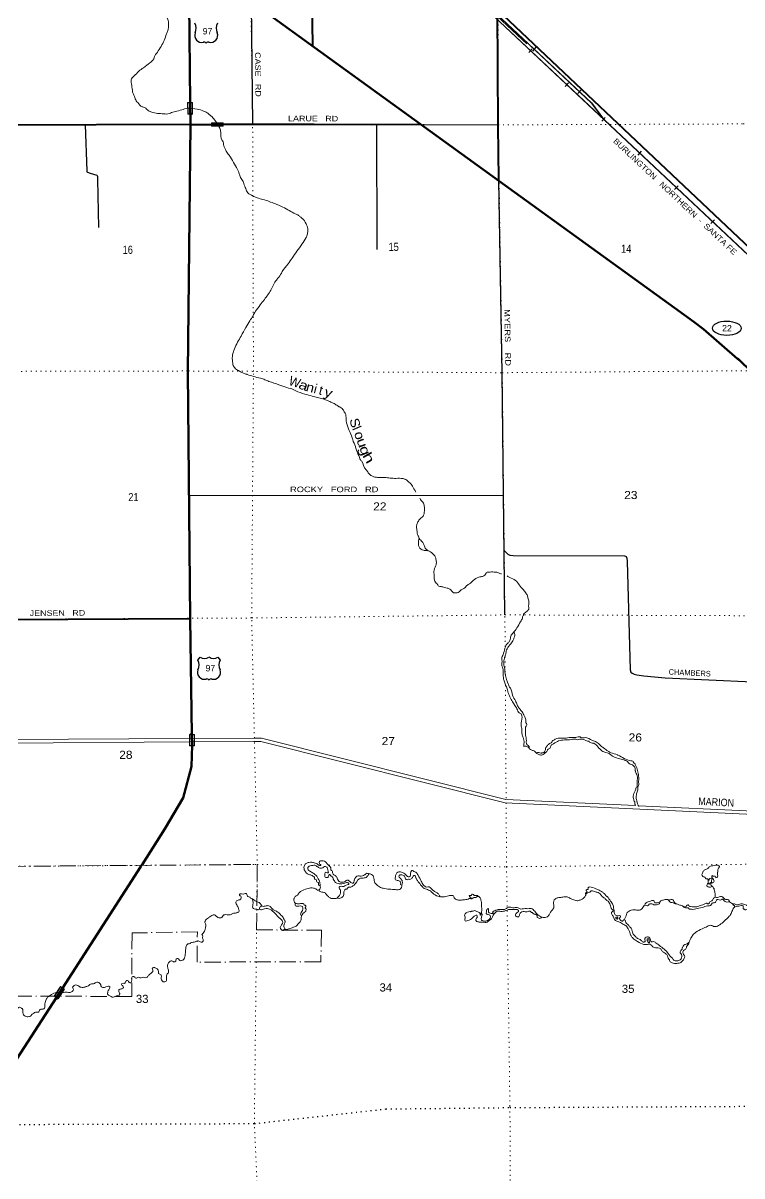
# Model space of a CAD drawing. Header units: feet. Extents: x -2 to 285336, y -549186 to -364975.
# Drawn here: x 168835 to 184335, y -439387 to -414513 of the extents above; entities that cross this region are included whole.
import ezdxf
from ezdxf.enums import TextEntityAlignment as Align

# ---------------------------------------------------------------- set-up
doc = ezdxf.new("R2010")
doc.units = ezdxf.units.FT
doc.header["$LTSCALE"] = 70
doc.header["$PDMODE"] = 32
doc.header["$PDSIZE"] = 35
doc.linetypes.add('DOT_DASHED', pattern=[7.7, 5, -1.2, 0.3, -1.2])
doc.linetypes.add('DOTTED', pattern=[1.5, 0.3, -1.2])
for name, color, linetype, lineweight in [('16', 7, 'Continuous', 25), ('17', 7, 'Continuous', 25), ('20', 7, 'Continuous', 35), ('23', 7, 'Continuous', 70), ('26', 7, 'Continuous', 40), ('27', 7, 'Continuous', 13), ('29', 7, 'Continuous', 25), ('34', 7, 'Continuous', 25), ('39', 7, 'Continuous', 13), ('41', 7, 'Continuous', 13), ('44', 7, 'DOT_DASHED', 13), ('55', 7, 'Continuous', 13), ('57', 7, 'Continuous', 13), ('6', 7, 'DOTTED', 25), ('61', 7, 'Continuous', 13), ('7', 7, 'DOTTED', 13)]:
    doc.layers.add(name, color=color, linetype=linetype, lineweight=lineweight)
doc.layers.add('30', color=7, linetype='Continuous')

msp = doc.modelspace()

# ---------------------------------------------------------------- linework, layer by layer
at = {"layer": '16'}
for p, q in [((172601.65, -428255.46), (172652.96, -428196.7)), ((172844.72, -428190.73), (172844.44, -428190.93)), ((173036.81, -428196.61), (173088.2, -428255.46))]:
    msp.add_line(p, q, dxfattribs=at)
for centre, radius, start, end in [((172347.25, -414623.7), 222.05, 332.97043, 29.75871), ((173219.75, -414623.7), 222.05, 150.24129, 207.02957), ((172686.44, -414778.6), 151.42, 159.09177, 283.81923), ((172880.56, -414778.6), 151.42, 256.18077, 20.90823), ((172408.67, -428366.09), 222.05, 332.97043, 29.75871), ((172744.04, -428039.04), 182.07, 239.97227, 303.45418), ((172945.82, -428039.54), 181.52, 236.33975, 300.08743), ((172945.81, -428039.04), 182.07, 236.54582, 236.59441), ((173281.17, -428366.09), 222.05, 150.24129, 207.02957), ((172747.86, -428520.99), 151.42, 159.09177, 283.81923), ((172941.98, -428520.99), 151.42, 256.18077, 20.90823)]:
    msp.add_arc(centre, radius, start, end, dxfattribs=at)
for centre, major_axis, start_param, end_param in [((172741.78, -414977.42), (-19.56, 51.67), 4.95877769, 6.28318531), ((172825.23, -414977.42), (19.56, 51.67), 0, 1.32637542), ((172803.2, -428719.81), (-19.56, 51.67), 4.95877769, 6.28318531), ((172886.65, -428719.81), (19.56, 51.67), 0, 1.32637542)]:
    msp.add_ellipse(centre, major_axis=major_axis, ratio=0.929097, start_param=start_param, end_param=end_param, dxfattribs=at)
at = {"layer": '17'}
msp.add_ellipse((184010.07, -421097.94), major_axis=(-309.24, 1), ratio=0.500121, dxfattribs=at)
at = {"layer": '20', "lineweight": 70}
for points in [[(172444.32, -416704.58), (172444.33, -416703.88), (172438.69, -416227.14), (172413.37, -414087.37), (172408.75, -413696.24)], [(172437.06, -427364.69), (172387.51, -422036.84), (172444.32, -416704.58)], [(168624.08, -436982.47), (169552.99, -435540.4), (171377.31, -432708.28), (171391.44, -432683.28), (171407.28, -432658.28), (171890.86, -431895.08), (172286.64, -431225.7), (172465.39, -430553.52), (172478.93, -430090), (172476.57, -429860.06), (172437.06, -427365.06), (172437.06, -427364.69)]]:
    msp.add_lwpolyline(points, dxfattribs=at)
at = {"layer": '23'}
msp.add_line((190004.6, -427304.84), (184294.9, -421800.54), dxfattribs=at)
for points in [[(179093.83, -417917.52), (175117.97, -415042), (173765.2, -414063.28), (173726.5, -414035.33), (173115.14, -413567.35), (173089.68, -413547.86)], [(183298.07, -420960.32), (183298.07, -420958.21), (183222.14, -420903.29), (179093.83, -417917.52)], [(183298.07, -420960.32), (183247.5, -420922.34), (183222.14, -420903.29)], [(184242.34, -421754.94), (183509.01, -421118.76), (183298.07, -420960.32)], [(184294.9, -421800.54), (184246.67, -421754.04), (184242.34, -421754.94)], [(184294.9, -421800.54), (184270.11, -421779.03), (184242.34, -421754.94)]]:
    msp.add_lwpolyline(points, dxfattribs=at)
at = {"layer": '26'}
msp.add_line((172444.32, -416704.58), (173149.99, -416702.05), dxfattribs=at)
for points in [[(175082, -415007.78), (175077.91, -414511.9), (175073.98, -414035.33), (175073.56, -413985.33), (175063.14, -412721.92)], [(187327.56, -422020.8), (184519.78, -419381.24), (179061.84, -414226.4)], [(179093.83, -417917.52), (179093.34, -417881.44), (179077.62, -416733.37), (179061.84, -414226.4)], [(172444.32, -416704.58), (168385.98, -416719.1), (165737.02, -416688.5), (163086.3, -416668), (158339.83, -416690.51), (158263.1, -416695.08)], [(177413.13, -416701.96), (176353.47, -416707.4), (175114.75, -416703.72), (173773.61, -416699.82), (173149.99, -416702.05)], [(172437.06, -427364.69), (172410.16, -427364.85), (168492.18, -427388.43), (163216.83, -427319.68), (163205.08, -427319.79)]]:
    msp.add_lwpolyline(points, dxfattribs=at)
at = {"layer": '29'}
for p, q in [((176453.94, -416706.88), (176464.86, -419401.03)), ((177413.13, -416701.96), (179077.47, -416710.25)), ((172412.3, -424702.02), (179189.76, -424706.47))]:
    msp.add_line(p, q, dxfattribs=at)
for points in [[(173736.1, -413203.22), (173752.02, -414099.49), (173785.93, -416699.86)], [(170176.55, -416712.69), (170207.37, -417700.43), (170213.31, -417721.65), (170226.5, -417731.95), (170279.71, -417749.08), (170424.49, -417797.85), (170433.56, -417806.26), (170440.31, -417818.64), (170441.35, -417887.64), (170464.9, -418920.63)], [(179224.38, -427282.99), (179167.41, -422062.75), (179093.83, -417917.52)], [(179209.22, -425893.88), (179285.57, -425968.68), (179305.41, -425981.52), (179327.92, -425990.53), (179406.13, -425999.67), (181805.62, -426007.98), (181823.81, -426014.16), (181837.32, -426025.42), (181853.07, -426056.94), (181862.79, -426121.42), (181926.53, -428471.03), (181940.86, -428514.65), (181969.28, -428542.62), (182008.38, -428559.68), (182069.14, -428573.19), (182218.32, -428594.54), (182681.76, -428636.7), (184562.82, -428725.2), (189862.41, -428683.75)]]:
    msp.add_lwpolyline(points, dxfattribs=at)
at = {"layer": '34'}
for p, q in [((170373.69, -406219.98), (179696.83, -414959.92)), ((170374.38, -406219.73), (179696, -414960.02)), ((179166.99, -414429.31), (181087.25, -416234.89)), ((179740.09, -415149.84), (179815.86, -415069.26)), ((179893.85, -415035.76), (179818.16, -415116.42)), ((180523.01, -415882.42), (180598.78, -415801.84)), ((180794.46, -416034.41), (180870.23, -415953.83)), ((181091.04, -416237.42), (181352.5, -416583.6)), ((181312.25, -416628.1), (181388.02, -416547.52)), ((182095.15, -417360.71), (182170.92, -417280.13)), ((182884.36, -418106.43), (182960.13, -418025.85)), ((183667.25, -418839.04), (183743.03, -418758.46))]:
    msp.add_line(p, q, dxfattribs=at)
at = {"layer": '34', "lineweight": 13}
for p, q in [((179166.3, -414430.04), (181086.56, -416235.63)), ((179166.99, -414429.31), (179869.88, -415090.21)), ((181087.25, -416234.89), (181354.36, -416591.49))]:
    msp.add_line(p, q, dxfattribs=at)
at = {"layer": '34'}
for points in [[(175846.54, -411419.92), (177642.71, -413106.02), (177656.69, -413116.41), (178384.87, -413801.09), (178386.05, -413800.18), (179114.28, -414484.9), (179115.45, -414483.99), (181375.81, -416609.34), (189982.25, -424698.04)], [(175959.5, -411419.06), (177699.77, -413055.32), (177708.23, -413061.62), (178436.41, -413746.29), (178437.59, -413745.38), (179165.15, -414429.48), (179167.01, -414427.83), (181090.57, -416236.47)], [(179115.45, -414484.1), (181375.74, -416609.41), (189946.05, -424668.47)]]:
    msp.add_lwpolyline(points, dxfattribs=at)
at = {"layer": '34', "lineweight": 13}
msp.add_lwpolyline([(176919.26, -412426.19), (177647.53, -413110.96), (177655.99, -413117.25), (178384.8, -413802.53), (178385.98, -413801.62), (179114.22, -414486.34), (179115.39, -414485.43), (181375.06, -416610.14), (189945.36, -424669.2)], dxfattribs=at)
at = {"layer": '39'}
for p, q in [((182040.21, -431401.12), (182039.69, -431401.68)), ((182107.14, -431406.88), (182107.16, -431406.92)), ((182110.11, -431411.8), (182110.68, -431412.75)), ((175209.35, -433220.77), (175209.28, -433220.67))]:
    msp.add_line(p, q, dxfattribs=at)
for points in [[(163241.9, -429809.14), (168509.89, -429971.99), (172425.72, -429947.69)], [(163239.58, -429884.1), (168508.97, -430046.99), (172426.18, -430022.69)], [(172425.72, -429947.69), (173810.54, -429939.13), (173973.84, -429938.91), (179244.53, -431265.72), (182040.43, -431396.94)], [(172426.18, -430022.69), (173810.82, -430014.13), (173964.6, -430013.93), (179233.51, -431340.28), (184584.35, -431591.41), (189864.04, -431834.84), (190042.02, -431837.98)], [(182101.75, -431399.81), (184587.83, -431516.49), (189863.74, -431759.74), (190041.4, -431762.86)]]:
    msp.add_lwpolyline(points, dxfattribs=at)
msp.add_ellipse((180160, -428395.33), major_axis=(876.53, -346.02), ratio=0.999825, start_param=3.69541534, end_param=3.94478823, dxfattribs=at)
for points in [[(171411.04, -414138.17), (171616.85, -414210.54), (171748.01, -414275.74), (171858.24, -414319.67), (171905.95, -414357.96), (171948.41, -414416.54), (171961.99, -414456.15), (171972.25, -414513.94), (171969.32, -414594.32), (171958.28, -414673), (171929.02, -414748.36), (171878.15, -414888.77), (171812.68, -415015.68), (171731.09, -415141.21), (171652.34, -415288.7), (171650.57, -415294.79), (171650.49, -415292.79)], [(171650.49, -415292.79), (171612.05, -415338.4), (171571.06, -415370.08), (171432.49, -415477.73), (171332.83, -415551.78), (171305.81, -415580.9), (171202.99, -415677.15), (171174.42, -415718.38), (171167.24, -415792.89), (171188.47, -415926.52), (171197.12, -415994.41), (171237.26, -416097.21), (171277.09, -416191.99), (171306.58, -416226.99), (171406.7, -416321.46), (171414.81, -416323.15), (171482.27, -416352.67), (171515.7, -416385.5), (171593.81, -416430.66), (171634.49, -416443.15), (171770.05, -416466.04), (171898.96, -416473.12), (171959.33, -416474.83), (172010.82, -416454.8), (172118.12, -416422.59), (172255.38, -416385.21), (172383.45, -416346.87)], [(172383.45, -416346.87), (172588.54, -416372.43), (172728.73, -416411.2), (172804.54, -416448.43), (172856.41, -416490.58), (172887.44, -416513.46), (172965.33, -416604.78), (173055.64, -416736.89)], [(173055.5, -416736.56), (173092.46, -416826.64), (173096.09, -416868.64), (173122.64, -417036.18), (173137.46, -417055.67), (173163.55, -417159.01), (173185.7, -417212.33), (173216.28, -417275.37), (173276.02, -417365.38), (173309.9, -417410.22), (173391.89, -417555.57), (173478.34, -417712.77), (173501.11, -417782.13), (173536.53, -417867.04), (173590.1, -417953.28), (173594.97, -417975.16), (173639.43, -418085.83), (173679.02, -418174.6), (173732.83, -418214.67), (173782.16, -418242.88)], [(173782.16, -418242.88), (173884.28, -418285.11), (174008.18, -418318.48), (174144.57, -418363.41), (174260.91, -418409.12), (174434.66, -418484.72), (174576.24, -418559.54), (174703.52, -418628.91), (174777.24, -418664.2), (174821.01, -418704.67), (174854.13, -418729.48), (174936.88, -418842.69), (174961.03, -418895.93), (174974.92, -418995.72), (174962.18, -419082.49), (174943.96, -419131.35), (174940.26, -419139.51), (174849.4, -419285.46), (174740.55, -419434.09), (174637.72, -419582.5), (174548.1, -419708.34), (174423.89, -419875.63), (174348.24, -419998.92), (174300.22, -420056.94), (174233.84, -420159.81), (174177.94, -420274.31), (174038.99, -420476.28), (173949.13, -420596.11), (173847.86, -420732.41), (173793.28, -420828.81)], [(173793.28, -420828.81), (173725.19, -420939.77), (173636.26, -421083.63), (173536.75, -421266.02), (173461.33, -421395.33), (173392.55, -421540.42), (173353.72, -421680.36), (173345.84, -421736.84), (173353.03, -421818.83), (173361.52, -421882.71), (173400.42, -421953.45), (173479.08, -422012.63), (173526.24, -422036.91), (173585.75, -422068.74), (173659, -422092.01), (173669.19, -422095.63), (173801.43, -422136.71), (173953.72, -422177.02), (174051.37, -422207.39), (174137.2, -422244.22), (174351.1, -422318.28), (174524.23, -422377.86), (174662.56, -422420.7), (174713.74, -422444.83), (174913.59, -422519.42), (175069.89, -422559.58), (175297.37, -422621.08), (175378.73, -422646.06), (175472.98, -422692.6), (175563.07, -422735.29), (175639.33, -422784.54), (175651.6, -422790.09), (175732.34, -422851.21), (175771.08, -422917.93), (175781.67, -422931.58), (175798.18, -422995.15), (175804.04, -423095.25), (175850.81, -423266), (175919.12, -423421.9), (175942.28, -423501.27), (176000.16, -423647.53), (176021.24, -423724.96), (176087.77, -423886.94), (176107.75, -423936.33), (176130.75, -423959.53), (176230.64, -424152.33), (176243.05, -424161.88), (176255.79, -424179.46), (176302.64, -424247.89), (176370.65, -424291.43), (176433.71, -424311.08), (176528.35, -424315.48), (176634.95, -424317.41), (176754.05, -424330.9), (176874.85, -424336.31), (177029.85, -424342.4), (177090.98, -424364.13), (177155.36, -424417.85), (177220.12, -424481.57), (177280.55, -424589.62), (177291.06, -424601.25), (177301.77, -424634.83)], [(177393.41, -424765.6), (177404.89, -424791.51), (177472.43, -424875.19), (177481.93, -424912.95), (177493.34, -425000.8), (177483.92, -425069.38), (177481.07, -425099.58), (177453.35, -425162.84), (177420.24, -425190.2), (177358.48, -425256.77), (177339.95, -425297.61), (177320.27, -425360.56), (177327.75, -425450.56), (177354.61, -425573.93), (177361.01, -425583.72), (177368.19, -425613.54), (177427.39, -425689.52), (177469.84, -425748.09), (177494.69, -425819.36), (177526.65, -425866.29), (177588.47, -425906.06), (177700.48, -425996.07), (177733.12, -426061.03), (177746.31, -426142.77), (177737.12, -426217.37), (177707.56, -426284.71), (177695.82, -426345.36), (177700.37, -426463.55), (177704.92, -426529.59), (177764.51, -426615.59), (177775.16, -426631.23), (177775.46, -426639.24), (177847.02, -426670.61), (177916.1, -426690.03), (177980.94, -426703.6), (178036.21, -426729.57), (178073.56, -426760.24), (178101.05, -426795.3), (178167.89, -426808.8), (178217.67, -426796.85), (178283.99, -426744.15), (178341.03, -426711.87), (178402.94, -426649.31), (178461.76, -426610.94), (178533.62, -426545.99), (178539.42, -426539.75), (178663.31, -426468.79), (178743.04, -426451.69), (178790.21, -426423.8), (178818.7, -426380.57), (178842.16, -426363.62), (178876.12, -426358.3), (178996.69, -426357.7), (179047.18, -426363.79), (179118.5, -426389.15), (179151.59, -426398.43)], [(177376.35, -425623.71), (177368.03, -425661.7), (177363.32, -425748.15), (177373.97, -425815.96), (177420.05, -425864.36), (177469.22, -425888.56), (177539.77, -425893.88), (177563.78, -425890.95)], [(179270.86, -426440.99), (179328.92, -426477.39), (179451.8, -426536.89), (179533.99, -426636.06), (179622.44, -426741.02), (179683.8, -426820.93), (179714.21, -426879.96), (179721.54, -426913.79), (179743.07, -427003.25), (179737.51, -427067.67), (179734.66, -427097.87), (179743.99, -427131.63), (179738.97, -427157.9), (179723.69, -427178.55), (179717.9, -427184.79), (179649.73, -427241.57), (179628.66, -427268.46), (179625.34, -427286.65)], [(179627.43, -427288.57), (179617.71, -427296.98), (179601.64, -427349.75), (179562.5, -427429.5), (179485.3, -427564.88), (179404.86, -427668.28), (179351.37, -427740.56), (179342.95, -427783.01), (179332.99, -427837.57), (179292.55, -427883.26), (179244.76, -427947.28), (179226.62, -427998.14), (179220.98, -428008.39)], [(179417.76, -427651.83), (179438.52, -427707.12), (179428.25, -427753.66), (179408.57, -427816.61), (179349.74, -427907.14), (179301.72, -427965.16), (179253.32, -428065.33), (179238.34, -428146.16), (179212.94, -428217.36), (179202.98, -428271.91), (179209.69, -428394.04), (179223.81, -428447.67), (179226.59, -428519.8), (179236.39, -428565.57), (179236.87, -428566.28)], [(179221.06, -428008.2), (179185.69, -428136.13), (179158.76, -428219.43), (179165.08, -428279.38), (179155.74, -428349.96), (179188.53, -428471.09), (179189.69, -428501.14), (179189.83, -428609.48), (179200.79, -428685.3), (179228.27, -428772.53), (179265.62, -428855.37), (179291.32, -428948.68), (179331.45, -429051.48), (179357.77, -429108.64), (179417.66, -429202.66), (179426.31, -429218.38), (179483.96, -429306.46), (179504.03, -429357.85), (179531.57, -429394.92), (179564.23, -429407.71), (179581.36, -429435.14), (179593.55, -429490.86), (179575.71, -429654.05), (179591.68, -429755.76), (179591.83, -429811.93), (179595.61, -429857.94), (179616.37, -429927.36), (179638.9, -430042.86), (179632.64, -430089.26), (179631.95, -430123.39)], [(179305.23, -428782.35), (179310.24, -428813.53), (179346.43, -428866.32), (179388.41, -429017.19), (179453.32, -429137.09), (179488.74, -429222), (179531.81, -429296.6), (179580.36, -429356.93), (179631.76, -429439.23), (179660.24, -429500.33), (179675.9, -429594.03), (179674.51, -429610.14), (179689.1, -429623.62), (179694.43, -429657.53), (179681.22, -429680.1), (179669.25, -429734.74), (179669.48, -429740.74), (179675.96, -429909.03), (179685.99, -429960.81), (179686.38, -430023), (179684.91, -430037.09), (179715.16, -430092.12), (179751.04, -430136.88), (179749.5, -430148.98), (179747.72, -430155.45)], [(179631.95, -430123.39), (179681.88, -430115.45), (179741.48, -430149.29), (179758.3, -430168.7), (179801.76, -430201.15), (179860.88, -430222.96), (179881.79, -430244.23), (179925.4, -430280.67), (179982.6, -430304.57), (180016.94, -430309.27), (180085.56, -430264.51), (180137.83, -430212.35), (180145.08, -430192.01), (180170.56, -430174.98), (180203.68, -430147.63), (180214.33, -430111.11), (180235.32, -430082.21), (180243.2, -430077.9), (180355.28, -430013.41), (180412.79, -429993.15), (180472.68, -429982.84), (180617.18, -429977.3), (180751.41, -429966.14), (180795.94, -429974.47), (180837.71, -429962.84), (180878, -429965.31), (180940.68, -429974.94), (181002.11, -430004.69), (181034.38, -430007.46), (181051.28, -430028.89), (181082, -430043.77), (181136.57, -430051.7), (181148.76, -430055.25), (181173.39, -430068.35), (181253.12, -430155.58), (181298.96, -430197.96), (181381.24, -430246.97), (181470.62, -430271.64), (181509.91, -430300.23), (181669.83, -430382.39), (181795.57, -430411.68), (181886.03, -430464.39), (181907.09, -430489.67), (181952.02, -430508.01), (181995.32, -430536.45), (182024.73, -430569.43), (182033.13, -430631.3), (182038.07, -430655.19), (182045.25, -430685.01), (182068.94, -430726.24), (182081.28, -430785.96), (182078.11, -430912.47), (182079.88, -430958.56), (182067.3, -430997.16), (182050, -431017.88), (182044.99, -431044.16), (181995.42, -431166.44), (182001.59, -431274.54), (182010.61, -431300.27), (182027.36, -431317.69), (182027.83, -431329.71), (182029.44, -431371.78), (182042.26, -431391.35), (182041.28, -431396.02)], [(179894.6, -430256.46), (179958.52, -430253.33), (179999.12, -430263.81), (180023.13, -430260.88), (180049.06, -430255.87), (180093.52, -430210.04), (180101.79, -430163.57), (180143.47, -430097.77), (180188.25, -430059.95), (180223.75, -430042.54), (180244.52, -430007.63), (180279.79, -429984.2), (180311.21, -429964.95), (180440.96, -429941.92), (180577.43, -429936.69), (180641.27, -429924.21), (180657.39, -429925.61), (180753.97, -429927.92), (180801.74, -429916.07), (180843.96, -429916.45), (180878.77, -429933.17), (180953.03, -429930.33), (181110.17, -429992.53), (181199.86, -430025.2), (181245.32, -430057.57), (181328.84, -430138.64), (181353.54, -430153.74), (181448.63, -430222.33), (181512.22, -430256.01), (181650.7, -430302.87), (181658.88, -430306.56), (181798.35, -430379.47), (181942.99, -430430.11), (181963.22, -430433.35), (181992.08, -430452.31), (181998.72, -430468.1), (182029.91, -430495), (182041.17, -430526.67), (182067.41, -430581.84), (182096.03, -430699.12), (182112.63, -430816.86), (182108.52, -430867.17), (182104.27, -430965.64), (182093.39, -430996.16), (182091.76, -431058.41), (182064.89, -431143.71), (182063.27, -431153.81), (182051.92, -431224.46), (182063.49, -431264.14), (182096.44, -431389.28), (182102.71, -431399.59)], [(173876.05, -433471.88), (173927, -433489.99), (173975.47, -433548.32), (173996.23, -433565.58), (174076.43, -433560.49), (174114.4, -433555.03), (174148.98, -433565.74), (174175.99, -433588.78), (174248.93, -433656.2), (174277.57, -433669.15), (174347.5, -433710.61), (174376.83, -433741.59), (174441.74, -433809.32), (174465.59, -433854.54), (174482.65, -433879.98), (174485.5, -433901.93), (174467.43, -433954.79), (174465.74, -433962.88), (174455.31, -434005.41), (174479.24, -434052.64), (174483.65, -434062.51), (174544, -434064.2), (174589.55, -434046.41), (174690.74, -434012.43), (174747.54, -433974.14), (174778.27, -433936.85), (174809.14, -433903.57), (174834.84, -433840.39), (174838.56, -433780.05), (174864.95, -433734.91), (174876.37, -433718.41), (174929.1, -433678.28), (174937.58, -433637.82), (174937.13, -433625.8), (174918.52, -433612.47), (174929.41, -433581.96), (174918.07, -433548.28), (174897.84, -433545.05), (174888.74, -433517.31), (174852.14, -433506.67), (174814.17, -433512.14), (174731.74, -433511.29), (174707.35, -433504.2), (174679.33, -433455.12), (174684.89, -433390.7), (174690.67, -433384.47), (174701.64, -433355.96), (174752.81, -433327.91), (174766.17, -433309.35), (174802.6, -433263.81), (174859.41, -433225.51), (174988.47, -433184.45), (175036.25, -433172.58), (175096.77, -433178.29), (175127.09, -433183.15), (175201.04, -433224.46), (175234.38, -433203.12), (175246.74, -433158.5), (175241.56, -433128.6), (175234.78, -433056.64), (175216.71, -433005.17), (175212.47, -432999.31), (175148.33, -432899.45), (175106.8, -432864.92), (175032.79, -432821.62), (174999.75, -432798.81), (174974.28, -432763.67), (174978.99, -432729.38), (174986.55, -432717.06), (175081.88, -432687.31), (175129.97, -432683.47), (175156.52, -432694.49), (175187.7, -432721.38), (175220.66, -432742.19), (175290.9, -432739.49), (175296.85, -432737.26), (175333.97, -432709.76), (175372.41, -432716.31), (175389.23, -432735.73), (175417.33, -432838.98), (175417.56, -432844.98), (175358.89, -432835.2), (175343.92, -432863.86), (175343.46, -432904), (175342.22, -432924.11), (175361.21, -432947.46), (175397.49, -432950.08), (175407.45, -432947.7), (175413, -432935.44), (175431.53, -432894.6), (175443.26, -432886.13), (175457.46, -432889.6), (175470.5, -432915.18), (175484.7, -432918.65), (175490.88, -432922.43), (175513.88, -432945.62), (175523.45, -432985.38)], [(175240.71, -433116.37), (175212.85, -433113.65), (175202.05, -433094), (175202.82, -433061.88), (175184.3, -433050.55), (175165.39, -433029.21), (175162.07, -432995.22), (175125.32, -432980.58), (175118.69, -432964.78), (175117.91, -432944.75), (175084.65, -432915.93), (175015.26, -432888.5), (174984.78, -432879.64), (174949.73, -432856.9), (174911.61, -432806.2), (174907.36, -432800.35), (174892.69, -432732.69), (174900.96, -432686.23), (174939.55, -432644.62), (174998.98, -432622.28), (175063.13, -432617.81), (175132.2, -432637.23), (175177.13, -432655.58), (175208.16, -432678.46), (175246.76, -432689.02), (175256.32, -432676.62), (175229.46, -432657.58), (175222.51, -432633.77), (175227.38, -432603.49), (175246.99, -432590.7), (175254.93, -432588.4), (175309.27, -432590.32), (175358.37, -432612.52), (175370.94, -432626.08), (175457.01, -432721.09), (175474.37, -432754.53), (175471.51, -432784.74), (175498.45, -432805.77), (175505.7, -432837.59), (175506.17, -432849.61), (175550.24, -432898.08), (175579.11, -432917.04), (175600.1, -432940.31), (175613.76, -432981.92), (175645.71, -433028.85), (175651.97, -433034.62), (175712.86, -433050.34), (175768.82, -433042.18), (175801.86, -433012.82), (175827.65, -433003.81), (175858.28, -433016.68), (175885.38, -433041.73), (175916.41, -433064.61), (175950.67, -433067.3), (175970.9, -433018.38), (175978.23, -433000.04), (176059.2, -432910.67), (176071.25, -432910.2), (176093.63, -432917.38), (176151.82, -432915.14), (176197.21, -432893.34), (176203.08, -432889.1), (176246.07, -432857.36), (176282.43, -432864.33)], [(177001.66, -433116.26), (176974.78, -433096.26), (176977.71, -433068.07), (176966.37, -433034.39), (176953.94, -433024.83), (176884.94, -433007.42), (176858, -432986.39), (176860.93, -432958.18), (176869.04, -432907.72), (176896.83, -432846.46), (176936.28, -432826.89), (176970.39, -432825.59), (177015.16, -432839.92), (177066.49, -432868.05), (177118.73, -432920.21), (177127, -432925.91), (177147.38, -432933.16), (177171.3, -432928.23), (177190.76, -432859.27), (177210.75, -432804.33), (177232.67, -432799.48), (177259.45, -432816.5), (177304.3, -432832.85), (177353.15, -432901.19), (177422.3, -433026.95), (177467.92, -433115.49), (177494.93, -433138.52), (177533.68, -433153.09), (177591.95, -433152.86), (177627.08, -433177.6), (177633.32, -433183.37), (177689.66, -433237.39), (177749.26, -433271.22), (177803.28, -433317.31), (177825.85, -433365.81)], [(183610.08, -433016.62), (183596.5, -432977.01), (183562.23, -432974.32), (183545.18, -432948.88), (183491.99, -432924.85), (183474.33, -432883.39), (183483.12, -432850.95), (183501.81, -432814.12), (183548.66, -432778.21), (183570.51, -432771.36), (183600, -432754.18), (183644.45, -432708.34), (183678.26, -432699.02), (183796.21, -432682.47), (183842.89, -432687.41)], [(183752.58, -433377.91), (183758.86, -433331.94), (183750, -433258.04), (183724.69, -433174.75), (183695.43, -433145.77), (183689.33, -433144), (183686.48, -433122.04), (183664.03, -433112.87), (183668.82, -433080.58), (183655.93, -433059.01), (183627.13, -433094.21), (183612.39, -433076.73), (183609, -433040.74), (183611.78, -433008.54), (183627.61, -433001.91), (183628.84, -432981.79), (183670.37, -432964.15), (183676.31, -432961.93), (183682.26, -432959.69), (183681.55, -433045.99), (183690.12, -433059.7), (183722.08, -433054.47), (183721.61, -432990.28), (183684.81, -432921.47), (183698.31, -432906.91), (183708.73, -432916.54), (183759.13, -432920.63), (183774.41, -432952.15), (183796.26, -432945.29), (183807.84, -432932.81), (183810.4, -432842.43), (183813.95, -432830.26), (183821.21, -432757.75), (183846.22, -432728.7), (183853.63, -432712.37), (183840.82, -432692.8), (183843.16, -432687.34)], [(175523.45, -432985.38), (175546.99, -433022.59), (175574.47, -433057.65), (175601.18, -433072.68), (175653.81, -433082.7), (175710.08, -433082.55), (175769.82, -433068.22), (175807.64, -433058.75), (175846.01, -433063.3), (175856.5, -433074.93), (175857.2, -433092.97), (175847.48, -433101.36), (175799.62, -433111.22), (175750.45, -433139.18), (175692.02, -433135.41), (175650.64, -433157.05), (175649.42, -433177.17), (175672.72, -433208.38), (175679.44, -433278.34), (175659.44, -433333.28), (175616.91, -433377.04), (175605.41, -433391.52), (175501.2, -433399.53), (175479.13, -433400.37), (175431.74, -433370.09), (175402.48, -433341.12), (175392.14, -433333.49), (175358.34, -433290.65), (175301.14, -433266.75), (175223.8, -433241.64), (175210.44, -433222.35)], [(175609.09, -433388.86), (175631.73, -433396.53), (175711.39, -433377.43), (175736.62, -433354.39), (175751.6, -433273.57), (175773.37, -433212.54), (175787.03, -433201.98), (175817.06, -433198.83), (175826.63, -433186.43), (175851.64, -433157.38), (175917.71, -433150.83), (175949.05, -433129.57), (176026.32, -433048.35), (176035.66, -433029.94), (176107.52, -432964.99), (176139.48, -432959.75), (176145.5, -432959.52), (176231.4, -432946.2), (176264.36, -432914.84), (176283.66, -432894.04), (176282.5, -432863.99)], [(176282.98, -432864.14), (176351.59, -432883.41), (176380.77, -432910.38), (176406.93, -433015.72), (176420.73, -433061.32), (176479.32, -433121.27), (176563.68, -433172.21), (176600.19, -433180.85), (176733.57, -433199.81), (176866.56, -433208.75), (176946.98, -433209.68), (176970.75, -433200.75), (176982.26, -433186.26), (177008.43, -433082.94), (177012.3, -433026.61), (176978.1, -432973.76), (176973.78, -432965.9), (176946.69, -432940.85), (176941.52, -432910.96), (176956.96, -432894.31), (176975.02, -432893.61), (177025.34, -432895.7), (177069.1, -432936.15), (177080.83, -432979.85), (177117.73, -432998.49), (177143.43, -432987.48), (177177.62, -432988.18), (177203.4, -432979.16), (177239.84, -432933.63), (177257.06, -432910.89), (177270.87, -432904.34), (177291.32, -432913.6), (177307.07, -432957.13), (177311.32, -432962.98), (177346.04, -433029.87), (177369.12, -433055.07), (177445.15, -433150.46), (177465.99, -433169.73), (177555.98, -433210.42), (177644.35, -433261.2), (177669.44, -433286.32), (177776.49, -433352.43), (177889.57, -433366.16), (178009.21, -433341.51), (178089.33, -433334.43), (178103.53, -433337.89), (178120.36, -433357.31), (178122.59, -433363.25), (178146.21, -433402.47), (178201.63, -433432.45), (178246.09, -433438.77), (178328.14, -433429.61), (178430.03, -433413.66), (178483.82, -433401.57), (178510.22, -433408.58), (178531.83, -433395.72), (178555.46, -433382.77), (178597.52, -433379.16), (178628.85, -433357.89), (178665.13, -433360.51), (178688.13, -433383.71), (178712.99, -433454.99), (178715.23, -433460.91), (178720.93, -433557), (178727.02, -433663.1), (178722.78, -433709.41), (178733.96, -433739.07), (178727.39, -433777.45), (178716.05, -433848.1), (178722.84, -433867.91), (178739.2, -433875.3), (178775.86, -433887.94), (178849.65, -433873.07), (178913.26, -433802.42), (178908.16, -433774.53), (178901.83, -433766.75), (178897.52, -433758.89), (178832.46, -433739.31), (178823.89, -433725.6), (178824.89, -433699.48), (178854.07, -433622.12), (178866.03, -433619.65), (178872.59, -433633.45), (178872.9, -433693.63), (178910.1, -433720.28), (178944.52, -433727), (178968.46, -433722.06), (178967.6, -433700.02), (178959.27, -433692.32), (178994.55, -433668.9), (179006.43, -433664.43), (179109.94, -433638.39), (179216.37, -433636.32), (179244.17, -433627.24), (179270.69, -433599.37)], [(173515.3, -433341.26), (173500.78, -433329.78), (173500.17, -433313.75), (173515.84, -433303.12), (173574.26, -433306.9), (173582.29, -433306.59), (173623.98, -433292.96), (173654.15, -433293.8), (173667.89, -433337.42), (173684.79, -433358.84), (173721.46, -433371.48), (173742.3, -433390.74), (173791.46, -433414.93), (173867.88, -433468.18), (173876.5, -433472.42), (173876.13, -433472.42)], [(179269.25, -433600.19), (179297.04, -433591.11), (179373.46, -433592.19), (179422.09, -433602.36), (179476.03, -433594.27), (179508.61, -433605.07), (179567.81, -433628.87), (179627.78, -433620.56), (179750.35, -433619.88), (179794.42, -433616.18), (179867.13, -433677.6), (179932.27, -433751.34), (179957.04, -433768.45), (180049.13, -433811.07), (180085.33, -433811.69), (180091.35, -433811.46), (180140.9, -433793.51), (180185.05, -433739.66), (180215.16, -433686.33), (180255.45, -433636.65), (180276.14, -433599.74), (180274.92, -433515.51), (180276.69, -433457.27), (180307.1, -433411.97), (180368.32, -433383.53), (180452.38, -433374.3), (180532.34, -433363.21), (180599.26, -433378.71), (180669.11, -433418.16), (180756.48, -433442.9), (180764.66, -433446.6), (180828.72, -433440.13), (180894.03, -433413.56), (180925.21, -433388.29), (180963.5, -433338.67), (180968.83, -433320.41), (180976.01, -433298.06), (181053.2, -433267.02), (181072.57, -433248.22), (181076.36, -433242.05), (181132.54, -433239.9), (181175.38, -433256.32), (181256.82, -433283.29), (181294.4, -433319.98), (181340.71, -433374.37), (181375.75, -433397.11), (181392.65, -433418.54), (181400.99, -433426.24), (181448.52, -433460.53), (181493.68, -433537.05), (181531.41, -433629.9), (181557.04, -433669.04), (181547.54, -433683.45), (181525.93, -433696.32), (181523.07, -433726.52), (181557.33, -433781.39), (181590.36, -433856.36), (181639.99, -433892.57), (181717.26, -433915.69), (181760.63, -433946.14), (181770.89, -433951.76), (181847.15, -434001.01), (181866.44, -434032.37), (181918.69, -434136.7), (181937.05, -434196.18), (181975.1, -434244.89), (182041.63, -434302.52), (182086.87, -434328.89), (182217.84, -434390.08), (182280.28, -434393.7), (182352.37, -434386.92), (182389.65, -434415.6), (182414.97, -434446.73), (182470, -434466.69), (182532.36, -434468.31), (182583.46, -434490.43), (182596.12, -434505.99), (182600.43, -434513.85), (182644.5, -434562.33), (182689.82, -434590.69), (182731.72, -434635.22), (182743.91, -434690.94), (182771.39, -434726), (182780.49, -434753.73), (182830.04, -434787.95), (182880.83, -434802.06), (182953.07, -434799.29), (183014.67, -434780.88), (183061.21, -434736.97), (183098.88, -434671.32), (183099.27, -434629.17), (183093.1, -434625.4), (183078.51, -434611.92), (183064.39, -434558.29), (183079.07, -434521.61), (183118.5, -434502.04), (183140.13, -434437.01)], [(180968.23, -433321.44), (180961.21, -433296.89), (180967.34, -433280.25), (180996.62, -433259.16), (180981.72, -433237.65), (180975.24, -433225.86), (180990.68, -433209.23), (181020.7, -433206.06), (181015.69, -433180.18), (181025.03, -433161.77), (181050.82, -433152.75), (181186.96, -433191.68), (181229.8, -433208.09), (181328.44, -433264.5), (181376.22, -433304.81), (181418.36, -433355.36), (181426.61, -433361.05), (181504.72, -433458.38), (181553.8, -433532.74), (181563.38, -433572.49), (181581.88, -433688.15), (181602.49, -433753.57), (181629.2, -433768.6), (181663.55, -433773.3), (181709.77, -433773.54), (181718.81, -433799.28), (181697.58, -433822.16), (181698.12, -433836.18), (181748.36, -433888.43), (181762.49, -433889.89), (181781.55, -433863.08), (181787.57, -433862.85), (181797.61, -433862.47), (181846.77, -433938.82), (181886.29, -433973.43), (181903.42, -434000.86), (181945.09, -434039.39), (181967.55, -434100.72), (181981.52, -434150.35), (182032.22, -434214.61), (182084.24, -434260.77), (182158.03, -434298.07), (182183.19, -434325.2), (182205.88, -434340.38), (182229.96, -434339.45), (182249.56, -434326.66), (182238.23, -434292.99), (182241.47, -434272.8), (182243.24, -434266.72), (182252.51, -434246.3), (182297.97, -434226.51), (182316.11, -434227.82), (182334.71, -434241.14), (182349.29, -434254.64), (182367.82, -434318.12), (182376.39, -434331.84), (182388.58, -434335.38), (182424.55, -434330), (182463.22, -434342.56), (182486.22, -434365.75), (182525.19, -434386.33), (182531.45, -434392.11), (182633.01, -434472.48), (182726.86, -434561.18), (182815.54, -434672.14), (182838.39, -434691.33), (182853.43, -434716.83), (182914.95, -434748.58), (182990.75, -434733.65), (183018.07, -434712.54), (183029.26, -434690.04), (183041, -434629.4), (183015.37, -434590.26), (183001.8, -434550.65), (183043.79, -434492.87), (183048.81, -434466.6), (183052.52, -434458.42), (183080.85, -434411.2), (183134.11, -434385.08), (183198.68, -434344.71)], [(183688.85, -433143.75), (183655.68, -433157.33), (183588.61, -433137.82), (183576.04, -433124.26), (183610.23, -433072.8)], [(171384.87, -435114.3), (171426.38, -435096.65), (171483.28, -435112.52), (171508.97, -435101.5), (171545.41, -435055.96), (171630.7, -434974.46), (171633.55, -434944.25), (171620.28, -434912.65), (171631.62, -434894.16), (171669.6, -434888.69), (171679.87, -434894.32), (171735.44, -434928.3), (171753.42, -434977.76), (171759.13, -435021.69), (171806.22, -435043.96), (171819.49, -435075.55), (171813.62, -435131.95), (171820.65, -435157.76), (171846.12, -435192.89), (171872.59, -435201.91), (171908.48, -435194.52), (171925.54, -435167.78), (171928.48, -435139.58), (171933.03, -435049.12), (171940.28, -435028.78), (171957.89, -435016.07), (171963.75, -435011.83), (171974.72, -434983.32), (171959.81, -434909.66), (171948.93, -434835.85), (171963.67, -434801.17), (171975.02, -434782.68), (172043.95, -434745.93), (172072.75, -434762.88), (172085.09, -434770.43), (172128.63, -434752.72), (172137.04, -434710.26), (172158.65, -434697.39), (172187.14, -434706.33), (172218.62, -434741.23), (172258.83, -434741.7), (172293.95, -434714.27), (172301.75, -434707.95), (172326.07, -434660.87), (172331.94, -434604.47), (172343.28, -434481.66), (172356.86, -434416.94), (172399.55, -434377.17), (172435.6, -434373.79), (172449.1, -434359.23), (172524.9, -434344.28), (172596.07, -434313.46), (172628.49, -434320.25), (172651.18, -434335.42), (172657.35, -434339.2), (172691.62, -434341.89), (172703.51, -434337.43), (172722.19, -434300.6), (172708.92, -434269.01), (172701.66, -434237.19), (172710.53, -434206.75), (172693.4, -434179.31), (172700.89, -434164.99), (172754.22, -434088.71), (172768.2, -434034), (172773.67, -433967.58), (172757.86, -433922.05), (172758.78, -433893.92), (172793.05, -433844.45), (172832.35, -433820.88), (172838.21, -433816.64), (172884.98, -433778.74), (172932.29, -433754.86), (172964.4, -433753.62), (173018.43, -433799.7), (173055.25, -433816.34), (173085.51, -433819.19), (173119.24, -433807.87), (173151.73, -433764.5), (173185.39, -433751.17), (173282.02, -433755.48), (173319.93, -433748.01), (173347.25, -433726.9), (173403.06, -433714.73), (173413.08, -433714.34), (173476.77, -433697.86), (173491.9, -433673.2), (173490.74, -433643.15), (173474.84, -433595.61), (173433.7, -433518.94), (173424.13, -433479.18), (173437.18, -433452.6), (173474.69, -433435.11), (173506.57, -433427.87), (173529.87, -433406.91), (173538.37, -433366.45), (173515.3, -433341.26)], [(173776.56, -433406.79), (173791, -433455.08), (173796.79, -433501), (173790.69, -433603.56), (173817.62, -433624.59), (173874.75, -433632.96)], [(174842.33, -433773.89), (174821.49, -433754.62), (174846.89, -433683.43), (174869.04, -433632.42), (174858.78, -433574.63), (174812.09, -433562.38), (174746.01, -433568.92), (174721.86, -433567.85), (174701.09, -433498.43)], [(178468.72, -433404.88), (178495.25, -433385.08), (178458.04, -433358.42), (178463.14, -433334.15), (178469.17, -433333.92), (178495.41, -433336.92), (178508.68, -433316.36), (178528.36, -433305.56), (178561.63, -433334.39), (178632.18, -433339.71), (178641.81, -433355.88)], [(181797.73, -433863.09), (181847.17, -433740.19), (181861.91, -433705.52), (181900.82, -433671.92), (181948.29, -433652.06), (182014.36, -433645.51), (182109.14, -433653.91), (182146.89, -433642.44), (182214.67, -433575.64), (182247.62, -433544.28), (182300.34, -433556.31), (182335.31, -433524.88), (182367.11, -433515.63), (182458.5, -433540.22), (182492.61, -433538.91), (182552.12, -433518.58), (182563.32, -433496.08), (182563.09, -433490.08), (182589.8, -433452.94), (182655.25, -433430.37), (182753.89, -433434.61), (182766.78, -433456.19), (182804.14, -433486.87), (182852.69, -433495.03), (182879.32, -433508.05), (182946.16, -433521.54), (183009.45, -433547.21), (183052.13, -433559.62), (183079.3, -433586.67), (183120.05, -433601.16), (183126.15, -433602.93), (183186.59, -433606.64), (183199.48, -433628.21), (183217.69, -433631.53), (183280.13, -433635.15), (183339.95, -433622.83), (183475.64, -433597.57), (183594.83, -433560.92), (183668.47, -433542.04), (183691.08, -433503.06), (183754.84, -433488.58), (183785.02, -433437.26), (183816.59, -433422.01), (183867.38, -433436.12), (183901.04, -433422.8), (183906.82, -433416.55), (183973.04, -433466.18), (184005.62, -433476.97), (184065.82, -433474.67), (184108.97, -433499.1), (184142.15, -433525.92), (184155.04, -433547.49), (184173.49, -433556.82), (184176.63, -433583.58)], [(182244.4, -433547.25), (182246.93, -433526.25), (182258.28, -433507.76), (182335.08, -433466.71), (182441.29, -433458.63), (182445.62, -433466.49), (182458.66, -433492.06), (182486.99, -433497), (182544.95, -433488.77), (182571.56, -433470.72)], [(182760.17, -433442.27), (182811.71, -433422.37), (182850.3, -433432.93), (182856.86, -433446.72), (182914.76, -433515.03)], [(183061.04, -433565.94), (183132.94, -433570.58), (183148.23, -433549.92), (183167.99, -433541.14), (183182.11, -433542.61), (183199.01, -433564.03), (183229.66, -433576.9), (183292.17, -433582.53), (183360.33, -433577.91), (183406.02, -433564.13), (183522.97, -433521.53), (183578.62, -433505.35), (183611.27, -433518.15), (183634.5, -433495.19), (183643.76, -433474.78), (183673.33, -433459.6), (183717.57, -433407.75), (183723.35, -433401.5), (183732.77, -433385.1), (183808.8, -433376.17), (183846.47, -433362.69), (183896.41, -433354.76), (183937.7, -433383.27), (183965.02, -433414.33), (184046.07, -433431.28), (184069.22, -433458.48), (184065.82, -433474.67)], [(184144.57, -433527.83), (184173.95, -433516.67), (184204.75, -433533.55), (184234.93, -433534.4), (184290.65, -433520.23), (184369.15, -433523.24), (184491.87, -433578.74), (184563.58, -433614.1), (184591.74, -433640.14), (184594.84, -433643.01)], [(173874.2, -433632.45), (173904.77, -433643.32), (173930.81, -433634.34), (173935.33, -433602.02), (173988.59, -433562.51)], [(173930.54, -433634.31), (173959.03, -433643.25), (174040.62, -433622.06), (174106.84, -433619.52), (174151.53, -433631.85), (174267.61, -433723.71), (174363.86, -433822.33), (174395.05, -433849.23), (174435.64, -433911.87), (174381.69, -434024.28), (174399.59, -434071.74), (174418.26, -434087.08), (174444.67, -434094.1), (174467.98, -434073.14), (174484.53, -434063.43), (174483.98, -434063.44)], [(178722.77, -433700.07), (178710.88, -433713.88), (178704.48, -433756.25), (178690.43, -433756.8), (178691.67, -433736.68), (178685.02, -433720.88), (178592.57, -433668.25), (178568.25, -433663.16), (178540.61, -433676.26), (178518.31, -433671.1), (178494.69, -433684.04), (178472.62, -433684.88), (178370.04, -433734.96), (178354.98, -433761.62), (178368.79, -433807.24), (178362.31, -433847.62), (178362.54, -433853.62), (178369.64, -433881.43), (178401.98, -433886.21), (178451.45, -433866.26), (178485.11, -433852.94), (178560.91, -433785.83), (178590.39, -433768.65), (178618.34, -433763.56), (178629.14, -433783.21), (178624.13, -433809.49), (178600.43, -433872.59), (178606.99, -433886.39), (178637.71, -433901.26), (178706.48, -433912.67), (178762.66, -433910.51), (178772.85, -433914.14), (178823.18, -433916.22), (178888.01, -433877.62), (178929.08, -433847.96), (178957.18, -433794.72), (178971.85, -433758.05), (178998.63, -433722.91), (179022.1, -433705.96), (179055.14, -433676.61), (179133.64, -433679.62), (179245.48, -433661.29), (179300.97, -433641.11), (179361.11, -433636.8), (179469.71, -433638.66), (179508.3, -433649.21), (179514.62, -433656.99), (179519.02, -433666.86), (179507.9, -433691.37), (179472.78, -433718.79), (179456.03, -433753.54), (179459.2, -433783.51), (179479.73, -433794.76), (179515.93, -433795.38), (179527.66, -433786.91), (179536.69, -433760.48), (179568.65, -433703.08), (179620.13, -433683.05), (179704.66, -433685.83), (179742.4, -433674.35), (179748.42, -433674.12), (179766.48, -433673.43), (179787.55, -433698.7), (179815.95, -433705.64), (179841.03, -433730.76), (179873.61, -433741.56), (179923.78, -433791.79), (179922.46, -433809.9), (179930.57, -433811.59), (179953.19, -433824.78), (179993.4, -433825.24), (180024.98, -433805.06)], [(183140.13, -434437.01), (183193.7, -434366.75), (183200.64, -434338.39), (183248.82, -434232.22), (183300.54, -434166.04), (183343.38, -434130.29), (183479.16, -434054.87), (183587.69, -434002.57), (183629.14, -433982.93), (183707.94, -433993.95), (183714.11, -433997.73), (183738.58, -434006.82), (183806.58, -433998.2), (183855.75, -433970.23), (183955.1, -433888.19), (184063.63, -433783.72), (184092.27, -433744.51), (184129.25, -433660.83), (184172.63, -433586.94), (184212.31, -433573.39), (184326.16, -433554.99), (184356.41, -433557.84), (184367.22, -433577.48), (184362.74, -433617.78), (184379.33, -433631.19), (184395.62, -433636.59), (184403.88, -433642.29), (184439.92, -433638.91), (184490.78, -433655.02), (184588.65, -433691.4)], [(181618.45, -433828.34), (181621.55, -433831.09), (181634.05, -433842.65), (181652.11, -433841.96), (181661.15, -433815.53), (181642.63, -433804.2), (181624.4, -433800.88), (181617.23, -433823.23), (181619.57, -433829.82)], [(182302.86, -434320.47), (182318.8, -434350.09), (182339.1, -434355.33), (182337.64, -434317.27), (182336.32, -434283.21), (182301.6, -434268.5), (182290.17, -434284.98), (182294.95, -434304.86), (182303.6, -434320.58)], [(169681.9, -435430.34), (169786.98, -435424.38), (169849.34, -435426.01), (169906.46, -435395.73), (169917.96, -435381.24), (169916.65, -435347.19), (169901.21, -435311.67), (169916.73, -435297.02), (169940.04, -435276.06), (169998.08, -435269.83), (170035.05, -435290.48), (170070.02, -435311.2), (170110.54, -435319.68), (170184.33, -435304.81), (170190.26, -435302.58), (170259.43, -435271.84), (170290.69, -435248.57), (170372.51, -435233.38), (170405.92, -435214.05), (170447.92, -435208.43), (170486.74, -435224.99), (170510.28, -435262.21), (170524.1, -435307.82), (170554.82, -435322.7), (170618.65, -435310.21), (170676.3, -435293.96), (170706.79, -435302.82), (170709.49, -435320.78), (170662.8, -435412.85), (170659.63, -435435.03), (170657.85, -435441.12), (170658.78, -435465.16), (170675.61, -435484.58), (170733.18, -435518.48), (170779.8, -435528.73), (170851.05, -435499.91), (170906.77, -435485.74), (170920.05, -435465.17), (170915.11, -435441.29), (170901.99, -435413.7), (170900.52, -435375.64), (170908.09, -435363.3), (170933.87, -435354.29), (170995.15, -435327.86), (170998.86, -435319.7), (170987.52, -435286.03), (170979.17, -435278.33), (170956.25, -435257.13), (170967.52, -435236.64), (171019.62, -435232.63), (171039.38, -435223.85), (171053.89, -435183.16), (171075.58, -435172.3), (171099.9, -435177.39), (171121.28, -435210.67), (171157.71, -435217.31), (171174.77, -435190.56), (171191.05, -435091.63), (171218.99, -435086.55), (171227.09, -435088.24), (171241.3, -435091.71), (171254.03, -435109.27), (171284.52, -435118.14), (171325.97, -435098.49), (171352.68, -435113.52), (171384.87, -435114.3)], [(168534.96, -435813.54), (168636.69, -435875.81), (168683.23, -435884.05), (168702.91, -435873.27), (168711.57, -435836.82), (168721.22, -435774.26), (168748.22, -435745.14), (168803.41, -435769.1), (168817.77, -435776.57), (168834.21, -435890.3), (168859.68, -435925.43), (168906.84, -435949.7), (168939.11, -435952.48), (169008.41, -435925.74), (169033.35, -435894.69), (169056.89, -435879.74), (169064.76, -435875.43), (169106.21, -435855.78), (169162.47, -435855.63), (169176.22, -435847.07), (169188.79, -435808.47), (169218.28, -435791.29), (169266.44, -435789.45), (169299.79, -435768.1), (169305.04, -435695.67), (169327.42, -435598.51), (169353.43, -435543.34), (169408.16, -435503.13), (169447.14, -435471.54), (169681.9, -435430.34)]]:
    msp.add_spline(points, degree=3, dxfattribs=at)
at = {"layer": '44'}
msp.add_lwpolyline([(163249.42, -435447.23), (165906.65, -435466.91), (165909.19, -432695.08), (165906.76, -432672.87), (168548.06, -432707.22), (173886.38, -432667.24), (173868.94, -434077.79), (175269.11, -434087.19), (175255.32, -434766.77), (172587.35, -434772.65), (172593.36, -434119.12), (171184.42, -434144.66), (171179.27, -435515.45), (168544.16, -435505.54), (168538.86, -436913.71), (163231.34, -436893.75)], dxfattribs=at)
at = {"layer": '55'}
for p in [(172466.7, -416476.7), (172450.54, -429860.14), (169573.11, -435554.59)]:
    msp.add_point(p, dxfattribs=at)
at = {"layer": '57'}
for p, q in [((172383.3, -416227.81), (172488.29, -416226.38)), ((172386.71, -416477.79), (172383.3, -416227.81)), ((172491.7, -416476.36), (172488.29, -416226.38)), ((172491.7, -416476.36), (172386.71, -416477.79)), ((172425.54, -429860.23), (172530.54, -429859.85)), ((172425.54, -429860.23), (172426.46, -430110.23)), ((172530.54, -429859.85), (172531.46, -430109.85)), ((172531.46, -430109.85), (172426.46, -430110.23)), ((169505.93, -435511.14), (169641.7, -435301.22)), ((169594.1, -435568.16), (169505.93, -435511.14)), ((169594.1, -435568.16), (169729.87, -435358.24)), ((169641.7, -435301.22), (169729.87, -435358.24))]:
    msp.add_line(p, q, dxfattribs=at)
for points in [[(172480.4, -416234.48), (172391.4, -416235.69), (172394.59, -416469.68), (172483.59, -416468.47)], [(172522.57, -429867.87), (172433.56, -429868.19), (172434.42, -430102.2), (172523.43, -430101.88)], [(169718.81, -435360.61), (169644.07, -435312.27), (169516.98, -435508.76), (169591.72, -435557.1)]]:
    msp.add_lwpolyline(points, close=True, dxfattribs=at)
at = {"layer": '6'}
msp.add_lwpolyline([(158563.13, -438371.63), (163215.85, -438363.56), (168545.71, -438276.6), (173822.67, -438256.38), (176661.1, -437941.41), (179334.95, -437911.86), (184614.49, -437882.79), (189886.07, -437854.59), (190091.67, -437854.57)], dxfattribs=at)
at = {"layer": '61'}
for p, q in [((172899.72, -416665.93), (173149.72, -416664.17)), ((173149.72, -416664.17), (173150.24, -416739.17))]:
    msp.add_line(p, q, dxfattribs=at)
msp.add_lwpolyline([(173150.24, -416739.17), (172900.25, -416740.93), (172899.72, -416665.93)], dxfattribs=at)
msp.add_lwpolyline([(172908.18, -416732.87), (172907.77, -416673.86), (173141.78, -416672.22), (173142.19, -416731.23)], close=True, dxfattribs=at)
msp.add_ellipse((172998.86, -420453.54), major_axis=(3490.94, -1377.88), ratio=0.999825, start_param=1.91343646, end_param=1.96605144, dxfattribs=at)
at = {"layer": '7'}
for p, q in [((179230.76, -428182.49), (179233.25, -428565.57)), ((179234.78, -428800.49), (179250.78, -431266.56))]:
    msp.add_line(p, q, dxfattribs=at)
for points in [[(179078.65, -411394.99), (179078.36, -416710.63), (179167.59, -422056.45), (179225.16, -427319.64), (179229.59, -428001.79)], [(173823.26, -429939.88), (173764.3, -427348.92), (173802.51, -422027.4), (173785.44, -416695.35), (173728.68, -412697.07)], [(158263.1, -416695.08), (163087.56, -416663.26), (168450.29, -416718.96), (172902.01, -416699.26)], [(173151, -416698.16), (173785.44, -416695.35), (179079.14, -416709.84), (184363.23, -416689.22), (189813.19, -416688.37), (189916.9, -416678.73)], [(158299.72, -422019.23), (163157.57, -422044.04), (168477.65, -422028.18), (172400.91, -422019.73), (179167.6, -422057.24), (184449.81, -422014.63), (189831.29, -422024.35), (189962.45, -422016.61)], [(163203.02, -427319.68), (163215.71, -427319.6), (168491.63, -427377.07), (173766.17, -427348.91), (179226.19, -427282.67), (184543.87, -427300.37), (189860.34, -427262.3), (190004.23, -427260.52)], [(173876.76, -433472.12), (173885.69, -432682.85), (173824.89, -430011.31)], [(179251.27, -431341.07), (179260.18, -432713.14), (179272.75, -433606.96)], [(158372.74, -432636.58), (163284.19, -432635.14), (168543.22, -432708.57), (173882.81, -432667.01), (174909.35, -432676.34)], [(175430.08, -432681.06), (179262.06, -432715.93), (184601.58, -432661.69), (189735.78, -432619.36)], [(174326.06, -457145.06), (174267.39, -454148.77), (174287.09, -449029.42), (174299.67, -448899.3), (174066.92, -443714.3), (174063.54, -443603.3), (173822.67, -438256.38), (173874.8, -433645.67)], [(179273.5, -433661.19), (179332.98, -437892.28), (179363.39, -443513.77), (179504.8, -448804.91), (179605.16, -454082.24), (179646.13, -457104.21)]]:
    msp.add_lwpolyline(points, dxfattribs=at)

# ---------------------------------------------------------------- texts
at = {"layer": '16'}
for p in [(172813.19, -414758.85), (172874.61, -428501.24)]:
    msp.add_text('97', height=140, dxfattribs=at).set_placement(p, align=Align.CENTER)
at = {"layer": '17'}
msp.add_text('22', height=140, dxfattribs=at).set_placement((184012.97, -421166.25), align=Align.CENTER)
at = {"layer": '27', "width": 1.2}
for s, rotation, p in [('LARUE   RD', 359.833, (174549.18, -416632.08)), ('JENSEN   RD', 0.306, (168977.61, -427304.47))]:
    msp.add_text(s, height=120, rotation=rotation, dxfattribs=at).set_placement(p)
at = {"layer": '30'}
for s, rotation, width, p in [('CASE   RD', 270.747, 1.2, (173835.62, -415141.65)), ('MYERS    RD', 271.017, 1.25, (179213, -420687.2)), ('ROCKY   FORD   RD', 359.962, 1.25, (174591.4, -424633.45))]:
    msp.add_text(s, height=120, rotation=rotation, dxfattribs=dict(at, width=width)).set_placement(p)
msp.add_text('CHAMBERS', height=120, rotation=357.306, dxfattribs=at).set_placement((182752.67, -428569.96))
at = {"layer": '34', "width": 1.15}
msp.add_text('BURLINGTON   NORTHERN  -  SANTA FE', height=120, rotation=316.761, dxfattribs=at).set_placement((181549.58, -417074.74))
at = {"layer": '41'}
for s, height, rotation, width, p in [('W', 200.6, 340.726, 0.95, (174547.43, -422311.77)), ('a', 200.6, 339.266, 1.3, (174757.87, -422387.2)), ('n', 200.6, 345.149, 1.15, (174920.32, -422447.72)), ('y', 200.6, 341.352, 1.25, (175310.07, -422551.99)), ('S', 200.6, 284.393, 1.15, (175871.33, -423064.88)), ('o', 200.6, 288.777, 1.15, (175968.67, -423360.04)), ('u', 200.6, 290.227, 1.35, (176020.53, -423508.66)), ('g', 200.6, 291.466, 1.35, (176080.03, -423677.97)), ('h', 200.6, 299.734, 1.55, (176145, -423842.09)), ('MARION', 160.5, 357.021, 0.9, (183390.04, -431380.14))]:
    msp.add_text(s, height=height, rotation=rotation, dxfattribs=dict(at, width=width)).set_placement(p)
for s, rotation, p in [('i', 344.952, (175088, -422491.96)), ('t', 344.796, (175197.55, -422521.41)), ('l', 293.823, (175926.87, -423264.85))]:
    msp.add_text(s, height=200.6, rotation=rotation, dxfattribs=at).set_placement(p)
at = {"layer": '7'}
for s, width, p in [('16', 0.85, (170982.7, -419492.41)), ('15', 0.85, (176715.81, -419429.58)), ('14', 0.85, (181729.64, -419470)), ('21', 0.85, (171104, -424827.69)), ('23', 1.1, (181796.81, -424783.22)), ('22', 1.1, (176385, -425029.26)), ('27', 1.1, (176566.92, -430092.13)), ('26', 1.1, (181893.61, -430013.49)), ('28', 1.1, (170909, -430388.05)), ('34', 1.05, (176520.9, -435407.6)), ('35', 1.05, (181744.52, -435437.12)), ('33', 1.05, (171267.67, -435654.38))]:
    msp.add_text(s, height=175, dxfattribs=dict(at, width=width)).set_placement(p)

doc.saveas('drawing.dxf')
